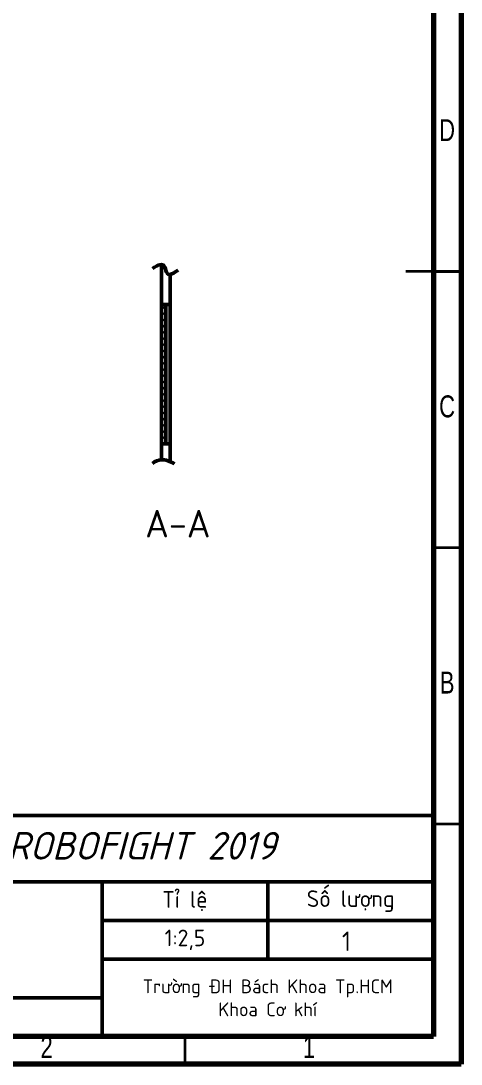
# Model space of a CAD drawing. Header units: millimetres. Extents: x -1615 to 4166, y 5 to 3174.
# Drawn here: x 2403.8 to 2483.6, y 5 to 193.9 of the extents above; entities that cross this region are included whole.
import ezdxf

# ---------------------------------------------------------------- set-up
doc = ezdxf.new("R2010")
doc.units = ezdxf.units.MM
doc.header["$LTSCALE"] = 0.25
doc.layers.get('0').update_dxf_attribs({"lineweight": 50})
for name, color, linetype, lineweight in [('Hatch', 5, 'Continuous', 25), ('Net dam', 7, 'Continuous', 50), ('van ban', 7, 'Continuous', 25)]:
    doc.layers.add(name, color=color, linetype=linetype, lineweight=lineweight)
doc.styles.add('SLDTEXTSTYLE1', font='TXT', dxfattribs={"width": 0.75})
doc.styles.get("Standard").update_dxf_attribs({"font": ''})
doc.styles.add('tieng viet', font='')
doc.styles.get('Standard').set_extended_font_data('TCVN 7284')
doc.styles.get('tieng viet').set_extended_font_data('TCVN 7284')

msp = doc.modelspace()

# ---------------------------------------------------------------- hatches: boundary and pattern name
at = {"layer": 'Hatch'}
h = msp.add_hatch(dxfattribs=at)
h.set_pattern_fill('ANSI31', color=256, scale=0.25)
h.paths.add_polyline_path([(2430.08, 142.5), (2429.281, 142.5), (2429.281, 117.282), (2430.08, 117.282)])

# ---------------------------------------------------------------- linework, layer by layer
at = {"color": 7, "linetype": 'Continuous', "lineweight": 70}
for p, q in [((2483.55, 292.001), (2483.55, 5.001)), ((2478.55, 287.001), (2478.55, 10.001)), ((2478.55, 10.001), (2088.55, 10.001)), ((2483.55, 5.001), (2083.55, 5.001))]:
    msp.add_line(p, q, dxfattribs=at)
at = {"color": 7, "linetype": 'Continuous', "lineweight": 35}
for p, q in [((2483.551, 148.501), (2473.549, 148.501)), ((2478.55, 148.501), (2483.55, 148.501)), ((2478.55, 98.501), (2483.55, 98.501)), ((2478.55, 48.501), (2483.55, 48.501)), ((2433.55, 10.001), (2433.55, 5.001))]:
    msp.add_line(p, q, dxfattribs=at)
at = {"layer": 'Net dam'}
for p, q in [((2429.281, 142.5), (2429.281, 149.727)), ((2430.879, 142.5), (2430.879, 147.986)), ((2430.08, 142.5), (2430.08, 117.282)), ((2429.281, 117.282), (2429.281, 114.42)), ((2430.879, 117.282), (2430.879, 114.057)), ((2293.55, 50.001), (2478.55, 50.001)), ((2478.55, 50.001), (2478.55, 10.001)), ((2293.55, 38.001), (2478.55, 38.001)), ((2418.55, 10.001), (2418.55, 38.001)), ((2448.55, 24.001), (2448.55, 38.001)), ((2418.55, 31.001), (2478.55, 31.001)), ((2418.55, 24.001), (2478.55, 24.001)), ((2293.55, 17.001), (2418.55, 17.001)), ((2478.55, 10.001), (2293.55, 10.001))]:
    msp.add_line(p, q, dxfattribs=at)
msp.add_lwpolyline([(2429.281, 142.5), (2430.879, 142.5), (2430.879, 117.282), (2429.281, 117.282)], close=True, dxfattribs=at)
for points, knots in [([(2427.667, 149.018), (2428.688, 149.733), (2429.916, 150.203), (2430.248, 147.396), (2431.54, 148.232), (2432.351, 148.756)], [1.5136056, 1.5136056, 1.5136056, 1.5136056, 4.3152004, 5.5578019, 7.6545382, 7.6545382, 7.6545382, 7.6545382]), ([(2427.667, 113.76), (2428.194, 114.109), (2429.468, 114.758), (2430.857, 114.082), (2431.665, 113.689)], [0.8976298, 0.8976298, 0.8976298, 0.8976298, 2.6930929, 5.1870829, 5.1870829, 5.1870829, 5.1870829])]:
    msp.add_open_spline(points, degree=3, knots=knots, dxfattribs=at)

# ---------------------------------------------------------------- texts
at = {"color": 7, "linetype": 'Continuous', "lineweight": 0, "char_height": 3.969, "attachment_point": 2, "style": 'SLDTEXTSTYLE1'}
for s, insert in [('D', (2481.003, 176.061)), ('C', (2481.009, 126.061)), ('B', (2481.021, 76.061)), ('2', (2408.51, 10.061)), ('1', (2456.01, 10.061))]:
    msp.add_mtext(s, dxfattribs=dict(at, insert=insert))
at = {"layer": 'Net dam', "insert": (2426.354, 105.344), "char_height": 5, "attachment_point": 1}
msp.add_mtext_dynamic_manual_height_columns('A-A', width=10.77044, gutter_width=17.5, heights=[0], dxfattribs=at)
at = {"layer": 'van ban', "attachment_point": 5, "style": 'tieng viet'}
for s, width, insert, char_height in [('{\\fTCVN 7284|b0|i1|c0|p34;BẢN VẼ CHI TIẾT ĐỘI THI ROBOFIGHT 2019}', 185, (2386.05, 44.001), 5), ('Tỉ lệ', 30, (2433.55, 34.501), 3), ('Số lượng', 30, (2463.55, 34.501), 3), ('1:2,5', 30, (2433.55, 27.501), 3), ('\\pxsm1;Trường ĐH Bách Khoa Tp.HCM\\PKhoa Cơ khí', 60, (2448.55, 17.001), 2.5)]:
    msp.add_mtext_dynamic_manual_height_columns(s, width=width, gutter_width=12.5, heights=[0], dxfattribs=dict(at, insert=insert, char_height=char_height))
at = {"layer": 'van ban', "insert": (2461.965, 28.995), "char_height": 3.5, "attachment_point": 1}
msp.add_mtext_dynamic_manual_height_columns('1', width=30, gutter_width=17.5, heights=[0], dxfattribs=at)

doc.saveas('drawing.dxf')
